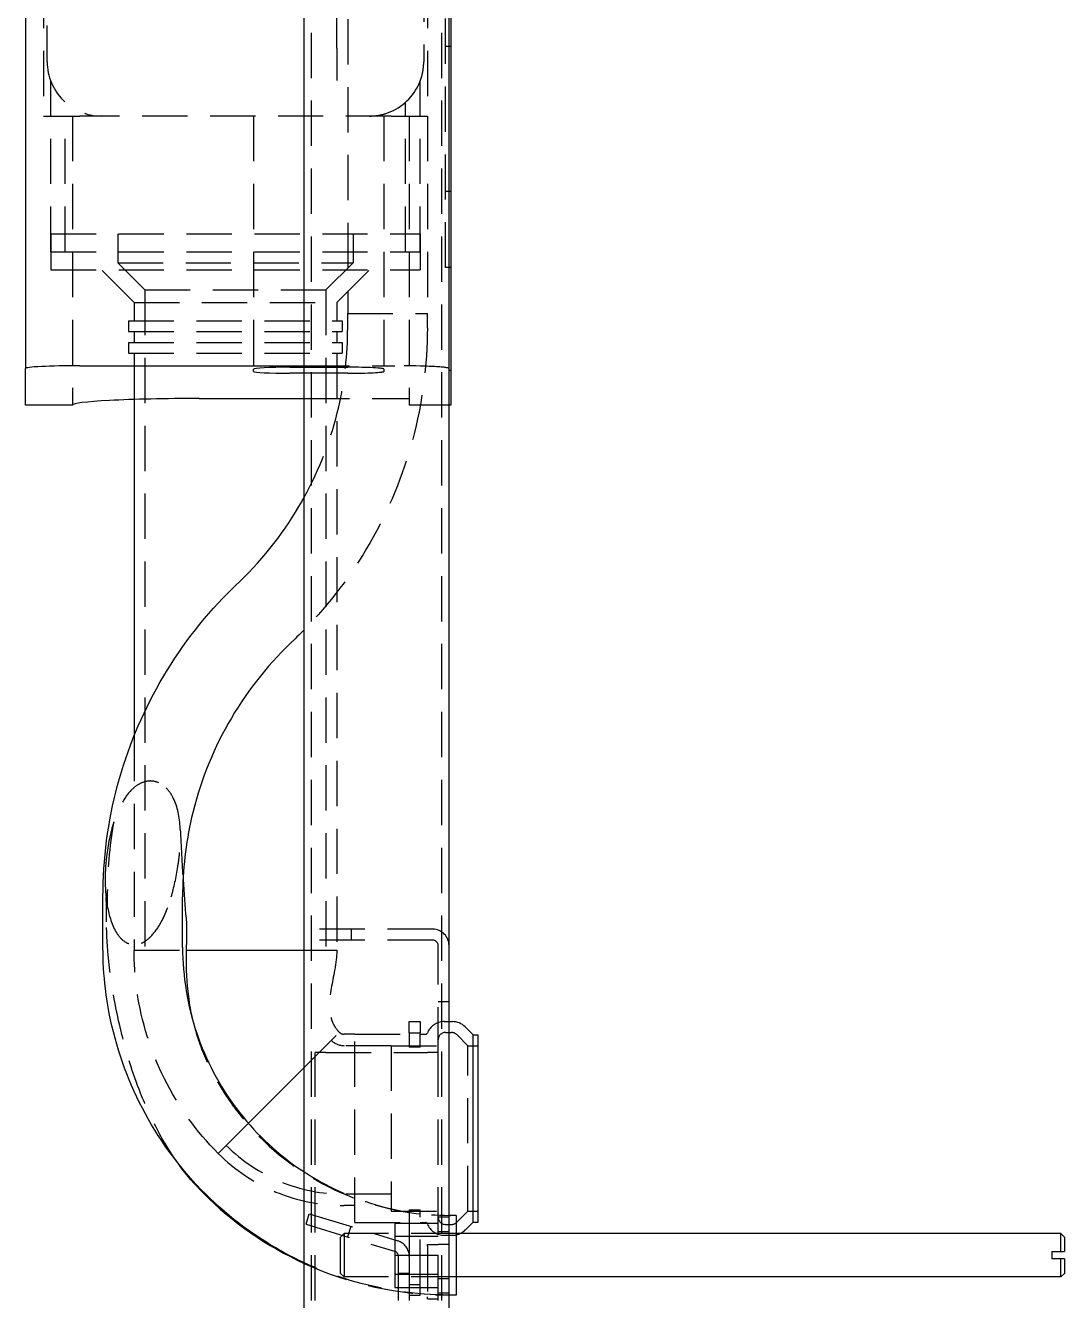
# Model space of a CAD drawing. Header units: millimetres. Extents: x -166 to 170, y -97 to 1135.
# Drawn here: x -117 to 170, y 317.5 to 669.5 of the extents above; entities that cross this region are included whole.
import ezdxf

# ---------------------------------------------------------------- set-up
doc = ezdxf.new("R2010")
doc.units = ezdxf.units.MM
doc.linetypes.add('DASHED', pattern=[0.75, 0.5, -0.25])
doc.layers.add('GEB-KONTUR-A', color=5, linetype='CONTINUOUS')
doc.layers.add('GEB-VERDECKT', color=2, linetype='DASHED')

msp = doc.modelspace()

# ---------------------------------------------------------------- linework, layer by layer
at = {"layer": 'GEB-KONTUR-A', "ltscale": 25}
for p, q in [((-40, 55), (-40, 1133)), ((0, 55), (0, 1133)), ((0.5, 896.4), (0.5, 574.22)), ((-117, 812.5), (-117, 574.79)), ((-117, 564.68), (-117, 574.79)), ((-102, 575.58), (-40, 575.58)), ((-54, 574.01), (-54, 574.64)), ((-44, 575.16), (-40, 575.16)), ((0.5, 574.22), (0, 574.22)), ((0.5, 574.22), (0.5, 564.68)), ((-40, 573.48), (-44, 573.48)), ((-104, 564.68), (-117, 564.68)), ((-87, 566.25), (-87, 473.39)), ((-69, 566.51), (-40, 566.51)), ((0.5, 564.68), (0, 564.68)), ((-59.06, 514.81), (-57.78, 516.04)), ((-43.82, 498.96), (-42.54, 500.19)), ((-95.6, 415), (-95.6, 428.93)), ((-73.6, 415), (-73.6, 428.93)), ((-72.63, 414.22), (-40, 414.22)), ((0, 394.5), (0.93, 394.5)), ((6.65, 390.85), (4.46, 393.04)), ((6.65, 390.85), (8, 390.85)), ((6.65, 339.15), (6.65, 390.85)), ((8, 339.15), (8, 390.85)), ((-55.43, 366.42), (-40, 381.85)), ((2, 341), (0.36, 341)), ((2, 341), (2, 319)), ((6.65, 339.15), (4.46, 336.96)), ((6.65, 339.15), (8, 339.15)), ((169, 336), (2, 336)), ((170, 335), (169, 336)), ((169, 331), (169, 336)), ((170, 335), (170, 331)), ((166.5, 331), (166.5, 329)), ((166.5, 331), (169, 331)), ((169, 329), (166.5, 329)), ((169, 324), (169, 329)), ((170, 329), (170, 325)), ((169, 324), (2, 324)), ((170, 325), (169, 324)), ((0.36, 319), (0.01, 319)), ((2, 319), (0.36, 319))]:
    msp.add_line(p, q, dxfattribs=at)
for centre, radius, start, end in [((0.93, 389.5), 5, 45, 90), ((0.01, 415), 96, 225, 245.3692), ((0.93, 340.5), 5, 295.8419, 315), ((0.01, 415), 96, 269.9942, 270)]:
    msp.add_arc(centre, radius, start, end, dxfattribs=at)
for centre, major_axis, start_param, end_param in [((-102, 574.79), (15, 0), 1.570796, 3.141593), ((-44, 574.64), (-10, 0), 4.712389, 6.283185), ((-44, 574.01), (-10, 0), 0, 1.570796), ((-69, 564.68), (35, 0), 1.570796, 3.141593)]:
    msp.add_ellipse(centre, major_axis=major_axis, ratio=0.052408, start_param=start_param, end_param=end_param, dxfattribs=at)
for points, knots in [([(-57.78, 516.04), (-51.05, 522.52), (-45.2, 530.06), (-40.39, 538.56), (-40.2, 538.91), (-40, 539.27)], [0, 0, 0, 0, 2.80833, 2.80833, 2.930015, 2.930015, 2.930015, 2.930015]), ([(-95.6, 428.93), (-95.6, 439.29), (-94.23, 449.73), (-88.9, 469.67), (-84.91, 479.34), (-74.67, 497.19), (-68.34, 505.51), (-60.43, 513.48), (-59.75, 514.15), (-59.06, 514.81)], [0, 0, 0, 0, 3.105859, 3.105859, 6.193599, 6.193599, 9.28142, 9.28142, 9.567503, 9.567503, 9.567503, 9.567503]), ([(-40, 502.7), (-40.17, 502.53), (-40.33, 502.36), (-41.17, 501.52), (-41.85, 500.85), (-42.54, 500.19)], [9.2101388, 9.2101388, 9.2101388, 9.2101388, 9.2814197, 9.2814197, 9.5675028, 9.5675028, 9.5675028, 9.5675028]), ([(-43.82, 498.96), (-50.55, 492.48), (-56.4, 484.94), (-65.58, 468.71), (-69.01, 459.88), (-72.76, 443.67), (-73.6, 436.28), (-73.6, 428.93)], [0, 0, 0, 0, 2.80833, 2.80833, 5.596197, 5.596197, 7.799405, 7.799405, 7.799405, 7.799405]), ([(-72.65, 423), (-72.28, 419.02), (-72.65, 416.22), (-72.66, 409.14), (-72.52, 405.34), (-71.74, 399.35), (-71.38, 397.27), (-70.88, 395.12)], [0, 0, 0, 0, 2.28299, 2.28299, 4.547956, 4.547956, 5.712088, 5.712088, 5.712088, 5.712088]), ([(-40, 327.91), (-44.3, 329.9), (-48.45, 332.21), (-60.11, 339.89), (-67.16, 346.16), (-79.05, 360.31), (-84.01, 368.34), (-91.36, 385.31), (-93.82, 394.42), (-95.37, 407.38), (-95.6, 411.19), (-95.6, 415)], [4.152547, 4.152547, 4.152547, 4.152547, 5.56692, 5.56692, 8.34052, 8.34052, 11.11417, 11.11417, 13.887879, 13.887879, 15.029681, 15.029681, 15.029681, 15.029681]), ([(-73.6, 415), (-73.6, 407), (-72.27, 398.9), (-67.2, 383.88), (-63.44, 376.76), (-54, 364.21), (-48.19, 358.62), (-41.16, 353.75), (-40.58, 353.37), (-40, 352.99)], [0, 0, 0, 0, 2.399552, 2.399552, 4.755777, 4.755777, 7.113672, 7.113672, 7.321679, 7.321679, 7.321679, 7.321679]), ([(-67.87, 347.12), (-70.24, 349.49), (-72.44, 352.08), (-74.57, 354.97), (-74.77, 355.26), (-74.98, 355.54)], [0, 0, 0, 0, 1.006419, 1.006419, 1.11503, 1.11503, 1.11503, 1.11503])]:
    msp.add_open_spline(points, degree=3, knots=knots, dxfattribs=at)
for points in [[(-73.48, 433.74), (-73.23, 429.98), (-72.95, 426.39), (-72.65, 423)], [(0, 341), (0.12, 341), (0.24, 341), (0.36, 341)], [(0.36, 319), (0.24, 319), (0.12, 319), (0, 319)]]:
    msp.add_open_spline(points, degree=3, dxfattribs=at)
for points, weights in [([(169, 331), (169.55, 331), (170, 331)], [1, 1.0043023717, 1]), ([(170, 329), (169.55, 329), (169, 329)], [1, 1.00430237171, 1])]:
    msp.add_rational_spline(points, weights, degree=2, dxfattribs=at)
at = {"layer": 'GEB-VERDECKT', "ltscale": 25}
for p, q in [((-38, 55), (-38, 1133)), ((-2, 55), (-2, 1133)), ((-28, 990), (-28, 590)), ((-1, 602.68), (-1, 892.68)), ((-31, 663.26), (-31, 837.88)), ((-7, 832.98), (-7, 659.5)), ((-112, 812.5), (-112, 644.5)), ((-6, 812.5), (-6, 644.5)), ((-111, 659.5), (-111, 669.5)), ((-31, 663.26), (-31, 654.3)), ((0.5, 663.68), (-1, 663.68)), ((-110, 607), (-110, 654.11)), ((-8, 607), (-8, 654.11)), ((-12, 607), (-12, 648.32)), ((-112, 644.5), (-102, 644.5)), ((-106, 607), (-106, 644.5)), ((-104, 644.5), (-104, 564.68)), ((-16, 644.5), (-102, 644.5)), ((-54, 644.5), (-54, 574.64)), ((-18, 644.5), (-18, 574.64)), ((-16, 644.5), (-6, 644.5)), ((-11, 644.5), (-11, 566.51)), ((-6, 644.5), (-6, 590)), ((0.5, 623.68), (-1, 623.68)), ((-110, 612), (-110, 602)), ((-110, 612), (-8, 612)), ((-91.5, 612), (-91.5, 604)), ((-26.5, 612), (-26.5, 604)), ((-8, 612), (-8, 602)), ((-110, 607), (-8, 607)), ((-110, 602), (-8, 602)), ((-87, 593), (-96, 602)), ((-84, 596.5), (-91.5, 604)), ((-91.5, 604), (-26.5, 604)), ((-34, 596.5), (-26.5, 604)), ((-31, 593), (-22, 602)), ((0.5, 602.68), (-1, 602.68)), ((-84, 596.5), (-84, 414.22)), ((-84, 596.5), (-34, 596.5)), ((-34, 596.5), (-34, 414.22)), ((-87, 593), (-87, 588)), ((-87, 593), (-31, 593)), ((-31, 593), (-31, 588)), ((-88.5, 588), (-88.5, 585)), ((-88.5, 588), (-29.5, 588)), ((-29.5, 588), (-29.5, 585)), ((-28, 590), (-27.99, 590)), ((-28, 586.07), (-28, 590)), ((-27.99, 590), (-6, 590)), ((-6, 586.07), (-6, 590)), ((-88.5, 585), (-29.5, 585)), ((-87, 585), (-87, 582)), ((-31, 585), (-31, 582)), ((-88.5, 582), (-88.5, 579)), ((-88.5, 582), (-29.5, 582)), ((-29.5, 582), (-29.5, 579)), ((-88.5, 579), (-29.5, 579)), ((-87, 579), (-87, 566.25)), ((-31, 579), (-31, 414.22)), ((-40, 575.58), (-15, 575.58)), ((-40, 575.16), (-28, 575.16)), ((-18, 574.64), (-18, 574.01)), ((-28, 573.48), (-40, 573.48)), ((-40, 566.51), (-11, 566.51)), ((-11, 566.51), (-11, 564.68)), ((0, 564.68), (-11, 564.68)), ((-87, 473.39), (-87, 414.22)), ((-4.5, 420), (-40, 420)), ((-27, 420), (-27, 417)), ((-4.5, 417), (-40, 417)), ((-3, 386), (-3, 415.5)), ((-87, 414.22), (-72.63, 414.22)), ((-40, 414.22), (-31, 414.22)), ((0, 400), (-3, 400)), ((-11, 394.5), (-8, 394.5)), ((-11, 391.42), (-11, 394.5)), ((-8, 394.5), (-8, 391.42)), ((-1.34, 394.5), (0, 394.5)), ((-40, 381.85), (-30.31, 391.54)), ((-26, 391), (-29, 391)), ((-26, 391), (-11, 391)), ((-26, 339), (-26, 391)), ((-11, 391.42), (-11, 387.44)), ((-11, 391.42), (-8, 391.42)), ((-8, 387.44), (-8, 391.42)), ((-8, 391), (-6.47, 391)), ((-1, 391.5), (0.69, 391.5)), ((5.17, 387.85), (2.11, 390.91)), ((-16, 387.85), (-29, 387.85)), ((-16, 387.85), (-3, 387.85)), ((-16, 387.85), (-16, 342.15)), ((-8, 387.44), (-11, 387.44)), ((5.17, 387.85), (8, 387.85)), ((5.17, 342.15), (5.17, 387.85)), ((-37, 55), (-37, 386)), ((-34, 386), (-37, 386)), ((-34, 386), (-6, 386)), ((-3, 386), (-6, 386)), ((-3, 55), (-3, 386)), ((-63.75, 358.1), (-55.43, 366.42)), ((-16, 346.85), (-29, 346.85)), ((-39.5, 338.58), (-38.62, 341.45)), ((-38.62, 341.45), (-14.18, 333.97)), ((-26, 343.7), (-29, 343.7)), ((-16, 342.15), (-3, 342.15)), ((-11, 342.56), (-11, 329.67)), ((-11, 342.56), (-8, 342.56)), ((-8, 321.8), (-8, 342.56)), ((5.17, 342.15), (2.11, 339.09)), ((5.17, 342.15), (8, 342.15)), ((-39.5, 338.58), (-15.06, 331.1)), ((-27.15, 337.94), (-28.02, 335.07)), ((-26, 339), (-11, 339)), ((-15, 338.87), (-15, 330)), ((-15, 338.87), (-3, 338.87)), ((-8, 339), (-6.47, 339)), ((0, 340.5), (-3, 340.5)), ((-1, 338.5), (0.69, 338.5)), ((0.36, 341), (0.01, 341)), ((-30, 335), (-29, 336)), ((-30, 325), (-30, 335)), ((2, 336), (-29, 336)), ((-29, 336), (-29, 324)), ((-15, 335.25), (-3, 335.25)), ((0, 336.5), (-3, 336.5)), ((-1.34, 335.5), (0.93, 335.5)), ((-6, 332.5), (-6, 333)), ((-6, 333), (-3, 333)), ((-6, 332.5), (-6, 318.5)), ((0, 333), (-3, 333)), ((-15, 330), (-15, 321.13)), ((-15, 330), (-3, 330)), ((-14, 317.5), (-14, 329.67)), ((-11, 329.67), (-11, 317.5)), ((-30, 325), (-29, 324)), ((2, 324), (-29, 324)), ((-15, 324.75), (-3, 324.75)), ((-11, 325), (-14, 325)), ((-15, 321.13), (-3, 321.13)), ((-8, 321.8), (-11, 321.8)), ((-8, 319), (-8, 321.8)), ((0, 323.5), (-3, 323.5)), ((-11, 319), (-8, 319)), ((-6, 318), (-6, 318.5)), ((-6, 318), (-3, 318)), ((0, 319.5), (-3, 319.5))]:
    msp.add_line(p, q, dxfattribs=at)
for centre, radius, start, end in [((-96, 659.5), 15, 180, 270), ((-22, 659.5), 15, 287.4576, 334.1581), ((-4.5, 415.5), 4.5, 0, 90), ((-4.5, 415.5), 1.5, 0, 90), ((-1.34, 389.5), 5, 90, 158.6763), ((-29, 392.85), 1.85, 225, 270), ((-6.47, 391.5), 0.5, 270, 338.6763), ((-1, 389.5), 2, 90, 180), ((0.69, 389.5), 2, 45, 90), ((-29, 392.85), 5, 225, 270), ((0.01, 415), 74, 225, 270), ((-29, 392.85), 46, 225, 270), ((-29, 392.85), 49.15, 225, 270), ((-6.47, 338.5), 0.5, 21.3237, 90), ((-1.34, 340.5), 5, 201.3237, 270), ((-1, 340.5), 2, 180, 270), ((0.69, 340.5), 2, 270, 315), ((0.93, 340.5), 5, 270, 295.8419), ((-15.5, 329.67), 1.5, 0, 73), ((-15.5, 329.67), 4.5, 0, 73), ((0.01, 415), 96, 245.3692, 269.9942)]:
    msp.add_arc(centre, radius, start, end, dxfattribs=at)
for centre, major_axis, ratio, start_param, end_param in [((-28, 574.64), (10, 0), 0.052408, 0, 1.570796), ((-28, 574.01), (10, 0), 0.052408, 4.712389, 6.283185), ((-15, 574.79), (15, 0), 0.052408, 0, 1.570796), ((-84.6, 440), (3.34, 23.77), 0.413419, 1.213275, 1.628833), ((-84.6, 440), (3.34, 23.77), 0.413419, 1.628833, 2.234748)]:
    msp.add_ellipse(centre, major_axis=major_axis, ratio=ratio, start_param=start_param, end_param=end_param, dxfattribs=at)
for points, knots in [([(-8.5, 652.96), (-8.34, 653.28), (-8.2, 653.61), (-7.86, 654.46), (-7.68, 655), (-7.36, 656.16), (-7.23, 656.81), (-7.05, 658.13), (-7, 658.82), (-7, 659.5)], [-0.4607508, -0.4607508, -0.4607508, -0.4607508, -0.389248, -0.389248, -0.2765534, -0.2765534, -0.1414981, -0.1414981, 0.001481, 0.001481, 0.001481, 0.001481]), ([(-22, 644.5), (-21.34, 644.5), (-20.68, 644.54), (-19.17, 644.74), (-18.32, 644.93), (-17.5, 645.19)], [-6.8448251, -6.8448251, -6.8448251, -6.8448251, -6.7113494, -6.7113494, -6.5385906, -6.5385906, -6.5385906, -6.5385906]), ([(-6, 586.07), (-6, 575.71), (-7.37, 565.27), (-12.7, 545.33), (-16.69, 535.66), (-26.81, 518.02), (-32.97, 509.88), (-40, 502.7)], [0, 0, 0, 0, 3.105859, 3.105859, 6.193599, 6.193599, 9.210139, 9.210139, 9.210139, 9.210139]), ([(-40, 539.27), (-35.72, 547.06), (-32.49, 555.52), (-28.84, 571.33), (-28, 578.72), (-28, 586.07)], [2.930015, 2.930015, 2.930015, 2.930015, 5.596197, 5.596197, 7.799405, 7.799405, 7.799405, 7.799405]), ([(-80.24, 460.44), (-80.85, 460.7), (-81.48, 460.86), (-82.8, 460.96), (-83.47, 460.88), (-84.94, 460.47), (-85.71, 460.06), (-87.42, 458.84), (-88.4, 457.82), (-90.68, 454.58), (-91.78, 452.19), (-92.64, 449.61)], [4.317151, 4.317151, 4.317151, 4.317151, 4.705932, 4.705932, 5.114306, 5.114306, 5.656148, 5.656148, 6.448334, 6.448334, 7.61154, 7.61154, 7.61154, 7.61154]), ([(-76.73, 428.93), (-75.99, 431.45), (-75.36, 434.34), (-74.7, 438.71), (-74.52, 440.11), (-74.17, 444.1), (-74.16, 446.26), (-74.4, 450.89), (-74.97, 453.81), (-76.76, 457.38), (-77.46, 458.33), (-78.79, 459.61), (-79.45, 460.08), (-80.2, 460.42), (-80.22, 460.43), (-80.24, 460.44)], [0, 0, 0, 0, 0.81961, 0.81961, 1.210801, 1.210801, 1.912013, 1.912013, 3.202225, 3.202225, 3.831431, 3.831431, 4.304329, 4.304329, 4.317151, 4.317151, 4.317151, 4.317151]), ([(-94.6, 422), (-94.6, 424.38), (-94.63, 426.43), (-94.7, 428.42), (-94.73, 428.9), (-94.73, 428.9), (-94.71, 428.54), (-94.58, 427.6)], [0, 0, 0, 0, 3.234907, 3.234907, 5.032731, 5.032731, 6.550862, 6.550862, 6.550862, 6.550862]), ([(-94.4, 426.44), (-93.92, 423.73), (-93.1, 420.97), (-91.22, 418.06), (-90.54, 417.26), (-89.19, 416.29), (-88.59, 416), (-87.39, 415.72), (-86.83, 415.7), (-85.81, 415.86), (-85.37, 415.99), (-84.95, 416.17)], [0, 0, 0, 0, 0.870851, 0.870851, 1.22653, 1.22653, 1.454497, 1.454497, 1.643298, 1.643298, 1.79181, 1.79181, 1.79181, 1.79181]), ([(-84.95, 416.17), (-84.81, 416.23), (-84.67, 416.3), (-83.78, 416.76), (-83.09, 417.3), (-81.4, 418.96), (-80.48, 420.28), (-78.45, 423.85), (-77.47, 426.44), (-76.73, 428.93)], [1.79181, 1.79181, 1.79181, 1.79181, 1.840705, 1.840705, 2.11619, 2.11619, 2.611005, 2.611005, 3.471102, 3.471102, 3.471102, 3.471102]), ([(-74.98, 355.54), (-76.81, 358.11), (-78.43, 360.74), (-82, 367.21), (-83.74, 371.05), (-87.46, 380.44), (-89.1, 385.86), (-92.07, 397.71), (-93.14, 403.97), (-94.1, 412.04), (-94.31, 414.4), (-94.51, 417.64), (-94.55, 418.68), (-94.6, 420.59), (-94.6, 421.66), (-94.6, 422)], [1.11503, 1.11503, 1.11503, 1.11503, 2.102517, 2.102517, 3.594359, 3.594359, 5.899067, 5.899067, 8.969504, 8.969504, 10.346986, 10.346986, 11.04454, 11.04454, 11.749294, 11.749294, 11.749294, 11.749294]), ([(-63.75, 358.1), (-69.75, 364.09), (-74.84, 371.15), (-82.39, 386.26), (-84.97, 394.49), (-86.72, 406.58), (-87, 410.4), (-87, 414.22)], [0, 0, 0, 0, 2.544739, 2.544739, 5.066776, 5.066776, 6.21062, 6.21062, 6.21062, 6.21062]), ([(-31, 414.22), (-31, 412.35), (-31.29, 410.48), (-32.21, 405.34), (-33.04, 402.04), (-32.98, 397.48), (-32.84, 396.26), (-32.27, 394.46), (-31.99, 393.83), (-31.27, 392.63), (-30.82, 392.05), (-30.31, 391.54)], [0, 0, 0, 0, 0.560866, 0.560866, 1.565716, 1.565716, 1.92798, 1.92798, 2.13181, 2.13181, 2.34786, 2.34786, 2.34786, 2.34786]), ([(-70.88, 395.12), (-70.45, 393.3), (-69.93, 391.43), (-68.17, 386.24), (-66.67, 382.74), (-63.26, 376.57), (-61.67, 374.02), (-58.75, 370.01), (-57.62, 368.56), (-55.13, 365.62), (-53.75, 364.11), (-52.32, 362.67)], [5.712088, 5.712088, 5.712088, 5.712088, 6.699946, 6.699946, 8.349634, 8.349634, 9.403418, 9.403418, 9.983181, 9.983181, 10.591949, 10.591949, 10.591949, 10.591949]), ([(-40, 352.99), (-33.98, 349.07), (-27.33, 346.01), (-13.85, 342.05), (-6.89, 341.03), (0, 341)], [7.321679, 7.321679, 7.321679, 7.321679, 9.471694, 9.471694, 11.540577, 11.540577, 11.540577, 11.540577]), ([(0, 319), (-9.19, 319.04), (-18.47, 320.42), (-31.61, 324.37), (-35.87, 325.99), (-40, 327.91)], [0.035758, 0.035758, 0.035758, 0.035758, 2.79365, 2.79365, 4.152547, 4.152547, 4.152547, 4.152547])]:
    msp.add_open_spline(points, degree=3, knots=knots, dxfattribs=at)
for points in [[(-92.64, 449.61), (-93.81, 442.79), (-94.4, 435.87), (-94.4, 428.93)], [(-74.23, 447.56), (-74.02, 442.77), (-73.77, 438.14), (-73.48, 433.74)], [(-94.4, 428.93), (-94.4, 428.1), (-94.4, 427.27), (-94.4, 426.44)]]:
    msp.add_open_spline(points, degree=3, dxfattribs=at)

doc.saveas('drawing.dxf')
